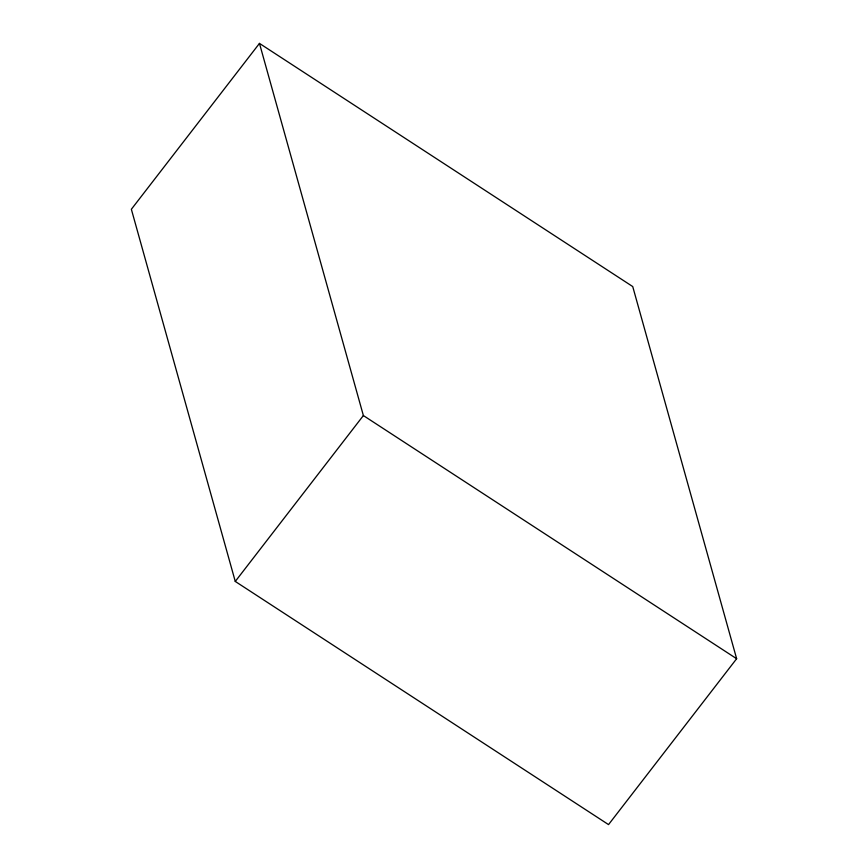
<?xml version="1.0" encoding="UTF-8"?>
<svg xmlns="http://www.w3.org/2000/svg" width="868" height="868" viewBox="0 0 868 868"><rect width="100%" height="100%" fill="white"/><g stroke="black" fill="none" stroke-linecap="round" stroke-linejoin="round"><path stroke-width="1.3" d="M259.467 43.4L131.361 209.275L235.271 581.441L608.533 824.6L736.639 658.725L632.729 286.559L259.467 43.4L363.377 415.555L736.639 658.725M235.271 581.441L363.377 415.555"/></g></svg>
